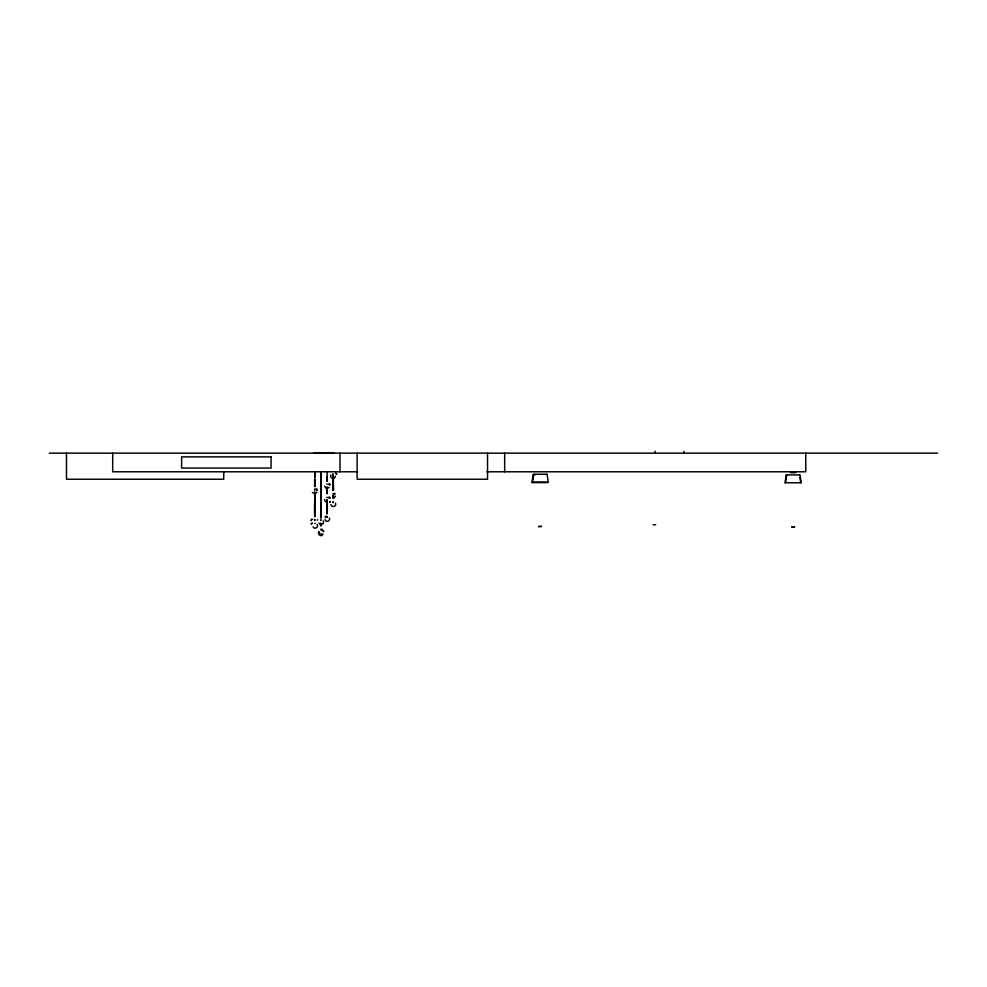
<?xml version="1.0" encoding="UTF-8"?>
<svg xmlns="http://www.w3.org/2000/svg" width="987" height="987" viewBox="0 0 987 987"><rect width="100%" height="100%" fill="white"/><g stroke="black" fill="none" stroke-linecap="round" stroke-linejoin="round"><path stroke-width="1.48" d="M314.656 511.241L314.643 505.702M314.68 507.552L314.656 503.863M314.841 479.522L314.754 486.023L314.767 479.448L314.828 483.889M315.05 506.306L315.013 499.632M314.989 503.456L314.915 494.055L316.938 492.205M320.787 515.572L320.8 517.706L320.824 507.121M320.812 513.215L320.812 505.591M320.837 509.403L320.849 507.491M320.911 484.395L320.923 483.025L321.108 509.033M320.886 489.244L320.923 481.681M321.219 513.845L321.17 509.033M321.108 493.993L321.046 511.636M321.071 490.021L321.046 498.645M321.244 511.994L321.157 507.219M323.205 520.865C325.167 523.715 320.059 526.429 318.949 523.085M314.717 513.067L314.68 516.472L314.656 502.876M314.668 486.455L314.68 485.049M314.804 514.832L314.804 515.448L314.791 512.389M314.73 486.455L314.828 484.148M320.639 516.806L320.652 514.634M320.775 489.947L320.775 488.38M320.837 525.429L320.787 523.295L320.763 525.442L320.861 523.924M320.874 526.096L320.886 523.258M320.923 524.652L320.923 525.38L320.886 523.974M321.17 496.35L321.034 487.072M326.833 503.321L326.833 506.849M327.339 501.186L327.351 499.681M333.001 484.864L333.001 487.035M333.014 483.778L333.014 488.121M314.668 481.298L314.68 480.348L314.656 485.11M326.907 477.128L326.981 481.125M326.981 513.783L327.005 511.439M314.767 483.396L314.767 482.075M314.89 514.535L314.952 503.456M320.849 486.196L320.775 491.501M320.96 515.67L320.96 515.041L320.911 516.941L320.972 513.203L320.837 515.115M321.096 512.672L321.108 510.859L321.059 518.052M327.042 481.101L327.055 477.066M332.952 475.401L333.483 489.799L333.396 487.541M335.383 496.128L333.717 498.423M314.927 492.217L314.952 495.018M315.038 507.972L314.989 506.306M333.125 497.966L333.125 495.782M314.927 506.602L314.939 505.036M320.849 488.38L320.8 486.825M320.726 514.646L320.96 502.494M320.849 505.591L320.837 503.691M321.096 496.35L321.046 500.064M326.894 503.333L326.857 501.569M314.693 503.876L314.791 496.658M321.157 471.909L321.096 476.116M321.034 510.032L321.046 508.416M315.001 480.953L314.964 480.126M315.013 509.637L314.976 507.972M321.096 472.094L320.997 480.225M320.874 503.703L320.898 499.953L320.898 501.815M333.15 489.873L333.137 488.787M321.096 516.275L321.145 513.845M327.079 493.352L327.104 491.415M314.939 473.328L314.964 471.515M314.717 502.038L314.754 500.224M316.494 490.008C319.183 490.712 315.309 487.159 316.333 489.848M320.874 486.825L320.824 485.283M321.231 472.255L321.207 474.414A296.248 296.248 0 0 1 321.009 480.743M320.75 512.475L320.787 510.328M326.919 501.581L326.882 499.829M314.976 511.278L314.952 509.625M326.956 480.792L326.981 479.546M333.051 483.778L333.038 482.705M320.997 511.624L320.985 513.808M315.026 472.477L314.853 476.894M314.89 497.769L314.853 494.092L312.373 492.34M314.828 512.993L314.804 511.797M320.874 507.133L320.96 501.544M321.12 515.683L321.083 517.521L321.194 515.695M327.042 480.558L327.018 476.869M327.24 504.172L327.228 507.133M314.853 484.457L314.952 480.94M320.898 485.283L320.911 482.224L321.009 488.602M321.083 500.989L321.12 499.459L320.898 506.084M327.079 510.847L327.166 507.121M327.215 488.417L327.203 490.428M327.215 492.266L327.289 487.245L327.265 493.697L327.116 489.564M333.075 482.705L333.137 479.534M314.841 496.658L314.828 495.388M320.923 505.06L320.898 492.291M314.976 474.402L314.865 478.177M314.717 502.876L314.828 497.756M318.628 531.697L319.529 533.856L322.132 534.103M332.829 490.095L333.001 486.184M333.298 481.2L333.088 486.196M314.902 482.557L314.927 481.755M327.079 478.313L327.116 477.079M333.211 488.109L333.248 478.016L333.174 479.546M333.1 481.644L333.137 480.583M333.236 478.041L333.298 479.842M314.767 500.977L314.841 499.114M327.203 477.511L327.129 479.781L327.067 478.337M314.853 511.809L314.68 509.391M314.841 515.769L314.804 515.128M327.153 491.415L327.153 490.428M333.137 497.078L333.211 495.795M333.458 486.406L333.248 474.599M314.865 515.14L314.828 514.523M329.979 484.617C327.77 485.764 329.251 481.681 329.942 484.765M327.116 480.04L327.178 481.311L327.203 480.311M333.199 488.454L333.038 489.194M327.104 479.522L327.153 478.868M311.25 524.146L312.176 522.888L311.287 523.998M333.1 484.913L333.162 484M321.219 529.106L321.799 530.475L322.231 529.217M317.333 520.198L317.752 519.693M330.102 497.991L329.251 498.09M531.919 482.594L533.042 474.722M532.561 482.1L533.683 474.229M785.06 482.754L786.17 474.883M785.529 482.791L786.651 474.92M334.062 493.155L334.198 494.512L335.136 493.685M311.102 520.396L312.102 519.039L311.127 520.124M323.181 531.746L323.872 531.117L322.675 530.475M335.457 476.104C335.185 480.04 329.103 478.251 330.867 474.846M329.127 487.356L326.537 488.812L324.563 486.209M323.02 534.226C321.885 537.619 316.741 534.485 318.949 531.833M329.646 502.272L330.25 501.347L329.51 502.605M336.666 474.031L335.716 473.131L336.727 474.216M326.117 517.459C323.983 518.064 325.957 514.782 326.672 516.633M49.35 453.156L937.65 453.156M313.508 453.304L334.433 453.304M790.501 471.749L791.192 471.749M357.664 471.786L112.691 471.786L112.691 453.156M486.862 471.786L805.75 471.786L805.75 453.156M790.501 472.637L795.744 472.687M332.841 473.674L332.952 473.674M533.905 474.241L546.872 474.241M533.757 474.735L535.164 474.735M786.392 474.895L799.347 474.944M532.783 482.1L547.982 482.1M532.141 482.594L547.341 482.594M785.282 482.754L800.963 482.791M326.759 484.037L327.326 484.074M315.1 489.281L314.458 489.318L315.186 489.318M314.495 489.959L315.075 489.922M332.779 493.71L333.433 493.71M327.474 497.423L326.808 497.423M333.396 501.877L332.829 501.914M332.866 502.556L333.495 502.519M326.82 516.657L327.474 516.657M326.857 517.299L327.499 517.299M314.384 519.557L314.952 519.557M320.639 519.853L321.306 519.853M314.421 520.235L315.063 520.235M320.664 520.531L320.713 520.531M314.816 523.431L315.309 523.468M653.135 524.776L655.676 524.776M539.112 526.231L541.666 526.231M538.47 526.725L541.024 526.725M791.599 526.885L794.153 526.885M792.08 526.922L794.634 526.922M320.664 529.575L320.726 529.575M326.968 502.26L325.229 501.421L324.575 499.582M329.041 497.991L329.115 496.88L330.09 497.806M313.052 526.959C314.409 529.97 319.023 527.058 317.148 524.43M330.892 504.517C331.422 508.243 337.11 506.43 335.555 503.16M329.448 518.076C330.892 521.148 325.34 522.95 324.945 519.47M800.062 474.92L801.185 482.791M799.963 477.498L800.519 481.446M547.094 474.229L548.217 482.1M333.187 481.051L333.322 483.05M333.224 475.524L333.261 476.462M333.088 479.188L333.137 480.126M332.927 498.003L332.829 495.388M327.104 481.002L327.092 477.671M314.841 493.389L314.878 496.362M314.828 494.746L314.804 492.032M327.079 488.331L327.055 489.577M320.898 485.592L320.861 481.977L320.972 483.248M326.919 508.589L327.042 513.771M314.89 483.877L314.89 486.628L314.927 485.246M320.96 486.443L320.935 483.211M321.12 504.591L320.898 494.598M321.083 502.753L320.824 494.61M314.791 481.014L314.754 479.485L314.89 486.184M333.075 489.194L333.063 490.268M327.042 487.097L327.018 488.343M314.68 484.161L314.693 486.048L314.754 484.716M314.939 496.35L314.989 502.963M321.009 500.027L320.874 493.056M321.022 486.431L320.997 487.923M314.865 482.273L314.902 483.568M321.009 493.858L320.997 495.449M314.754 514.881L314.742 516.682M333.298 477.412L333.322 479.3M320.898 481.434L320.997 484.58M326.882 510.341L326.894 506.837M321.046 487.923L321.096 494.783M321.194 504.579L321.145 506.43M321.034 484.568L321.022 487.282L321.046 485.925M321.083 489.429L321.096 490.934M314.693 511.241L314.668 513.067M320.923 488.503L320.972 493.87L320.837 490.773M321.071 491.674L321.096 493.229M320.849 491.501L320.8 493.056M321.219 506.43L321.17 508.28M320.886 490.773L321.059 492.464M314.939 498.731L314.952 501.877M320.911 485.764L320.911 487.134M314.619 510.637L314.631 512.586M683.843 451.256L683.843 453.156M655.208 451.256L655.208 453.156M504.678 453.156L504.678 471.786M487.541 453.156L487.541 479.238L357.121 479.238L357.121 453.156M339.984 453.156L339.984 471.786M223.728 471.576L223.728 479.238L66.487 479.238L66.487 453.156M327.265 472.465A235.868 235.868 0 0 1 327.129 475.87M271.055 456.882L181.62 456.882L181.62 468.06L271.055 468.06L271.055 456.882"/></g></svg>
